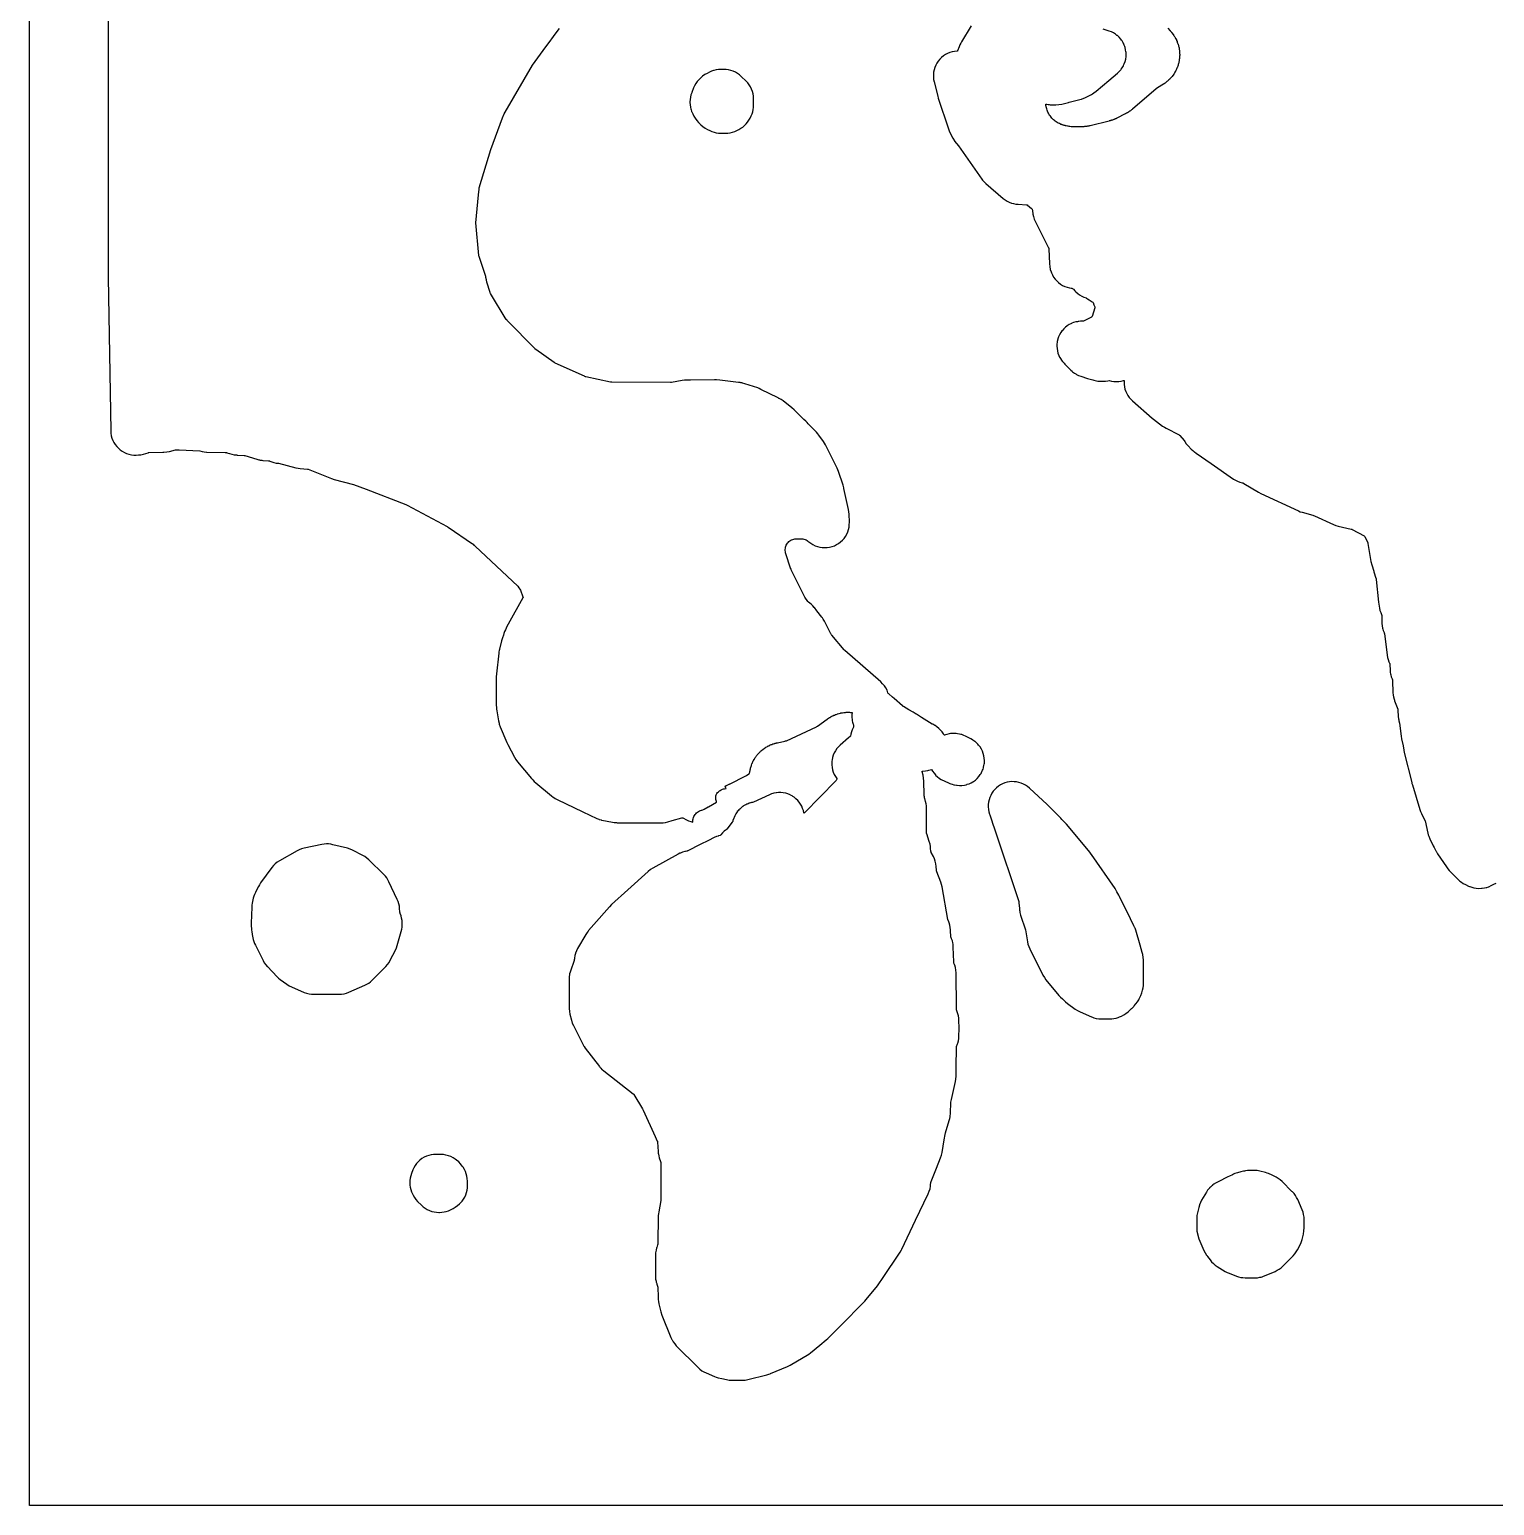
# Model space of a CAD drawing. Header units: millimetres. Extents: x 0 to 300, y 0 to 300.
# Drawn here: x 0 to 148.9, y 0 to 150 of the extents above; entities that cross this region are included whole.
import ezdxf

# ---------------------------------------------------------------- set-up
doc = ezdxf.new("R2010")
doc.units = ezdxf.units.MM
doc.layers.add('CUT', color=7, linetype='CONTINUOUS')

msp = doc.modelspace()

# ---------------------------------------------------------------- linework, layer by layer
at = {"layer": 'CUT'}
for points in [[(0.0006, 0.0501), (0, 0.0614), (0, 299.9386), (0.0006, 299.9499), (0.0029, 299.9971), (0.0501, 299.9994), (0.0614, 300), (299.8528, 300), (299.9113, 299.9971), (299.9141, 299.9386), (299.9141, 0.0614), (299.9113, 0.0029), (299.8528, 0), (299.8528, 0), (0.0614, 0), (0.0501, 0.0006), (0.0029, 0.0029)], [(71.6774, 139.6468), (71.8862, 139.7396), (72.0955, 139.8443), (72.2993, 139.9585), (72.4916, 140.0912), (72.6706, 140.2412), (72.8349, 140.4073), (72.9829, 140.5881), (73.1134, 140.7818), (73.2253, 140.9869), (73.227, 140.9903), (73.3375, 141.2175), (73.4276, 141.4267), (73.4984, 141.6433), (73.5492, 141.8653), (73.5795, 142.0911), (73.5892, 142.3187), (73.5871, 142.9647), (73.574, 143.2134), (73.5361, 143.4595), (73.474, 143.7006), (73.3881, 143.9343), (73.2795, 144.1584), (73.1491, 144.3705), (72.9983, 144.5686), (72.8285, 144.7507), (72.3285, 145.236), (72.3249, 145.2395), (72.143, 145.3997), (71.9464, 145.5416), (71.737, 145.6637), (71.5168, 145.765), (71.2878, 145.8445), (71.0522, 145.9014), (70.8122, 145.9352), (70.57, 145.9457), (70.2364, 145.9439), (70.0077, 145.9321), (69.781, 145.8995), (69.5583, 145.8463), (69.5434, 145.8413), (69.5265, 145.8372), (69.3098, 145.7626), (69.1009, 145.6685), (68.8602, 145.5466), (68.6274, 145.4124), (68.4102, 145.254), (68.2114, 145.0732), (68.2066, 145.0684), (68.0322, 144.8918), (67.8657, 144.7055), (67.7187, 144.5035), (67.5925, 144.2878), (67.4885, 144.0606), (67.3018, 143.592), (67.2972, 143.5805), (67.2196, 143.3549), (67.1638, 143.123), (67.1303, 142.8868), (67.1196, 142.6485), (67.1198, 142.5825), (67.1312, 142.3504), (67.1641, 142.1203), (67.2182, 141.8943), (67.2252, 141.8737), (67.2283, 141.8611), (67.2895, 141.6847), (67.2931, 141.6743), (67.2934, 141.6736), (67.3037, 141.6439), (67.3987, 141.4345), (67.5151, 141.2067), (67.6485, 140.9764), (67.8057, 140.7617), (67.9849, 140.5648), (67.989, 140.5608), (68.2388, 140.314), (68.4409, 140.1349), (68.6611, 139.9787), (68.8968, 139.8471), (69.1436, 139.7263), (69.1496, 139.7234), (69.3591, 139.6325), (69.576, 139.5611), (69.7984, 139.5098), (70.0247, 139.479), (70.2528, 139.469), (70.7527, 139.4698), (70.9808, 139.4807), (71.2069, 139.5123), (71.4292, 139.5644), (71.4456, 139.5698), (71.461, 139.5735)], [(103.1374, 53.6629), (103.304, 53.4369), (104.6246, 51.8421), (104.7933, 51.6579), (104.9796, 51.4914), (105.0904, 51.402), (105.121, 51.3671), (105.3037, 51.1796), (105.5051, 51.0123), (106.2539, 50.4536), (106.5018, 50.2905), (106.7673, 50.158), (107.9318, 49.6609), (108.0347, 49.623), (108.1778, 49.5698), (108.4173, 49.5069), (108.6618, 49.4679), (108.909, 49.4534), (109.7536, 49.4455), (109.9835, 49.454), (110.2115, 49.4835), (110.4359, 49.5339), (110.6548, 49.6046), (110.695, 49.6219), (110.7593, 49.6443), (110.9741, 49.7426), (111.2063, 49.8626), (111.4338, 49.9957), (111.6459, 50.152), (111.8405, 50.3298), (112.0081, 50.5), (112.0293, 50.5175), (112.2171, 50.7092), (112.2289, 50.7243), (112.2819, 50.7781), (112.4519, 50.9694), (112.6014, 51.1771), (112.7289, 51.3989), (112.7642, 51.478), (112.8224, 51.5715), (112.9442, 51.828), (113.0361, 52.0966), (113.1169, 52.3855), (113.1173, 52.3868), (113.169, 52.6107), (113.1999, 52.8384), (113.2097, 53.0679), (113.2026, 55.4606), (113.1909, 55.6945), (113.188, 55.7145), (113.1875, 55.7244), (113.1536, 55.9567), (113.1511, 55.9668), (113.1492, 55.98), (113.0921, 56.2126), (112.8771, 56.9365), (112.428, 58.4642), (112.3572, 58.6711), (112.3428, 58.7036), (112.338, 58.7177), (112.2483, 58.9182), (111.8988, 59.6159), (110.7702, 61.8887), (110.6979, 62.0128), (110.5137, 62.3806), (110.3315, 62.6874), (107.9192, 66.1585), (107.7848, 66.3348), (107.7829, 66.3371), (107.7772, 66.3447), (105.3742, 69.2449), (105.2445, 69.3896), (105.1575, 69.4793), (105.1274, 69.5154), (104.9256, 69.7299), (104.7978, 69.8506), (103.5421, 71.1466), (103.431, 71.2543), (101.6149, 72.9102), (101.4271, 73.0654), (101.225, 73.2016), (101.0107, 73.3174), (100.7861, 73.4119), (100.5534, 73.484), (100.3148, 73.5331), (100.0725, 73.5588), (99.8289, 73.5608), (99.5862, 73.539), (99.3468, 73.4938), (99.113, 73.4254), (98.8869, 73.3346), (98.6707, 73.2223), (98.4665, 73.0894), (98.2762, 72.9373), (98.1016, 72.7673), (97.9444, 72.5812), (97.806, 72.3807), (97.6878, 72.1677), (97.5909, 71.9441), (97.5163, 71.7122), (97.4645, 71.4741), (97.4362, 71.2322), (97.4316, 70.9886), (97.4507, 70.7457), (97.4933, 70.5058), (97.5591, 70.2712), (97.5853, 70.1929), (97.7257, 69.7721), (97.9369, 69.1394), (97.9977, 68.9573), (98.1337, 68.55), (100.532, 61.3655), (100.5386, 61.3437), (100.5582, 61.2473), (100.5595, 61.2356), (100.6011, 60.6758), (100.6106, 60.5992), (100.613, 60.5681), (100.6255, 60.4784), (100.6311, 60.4331), (100.6329, 60.425), (100.6533, 60.2784), (100.7272, 59.9953), (101.2162, 58.488), (101.4163, 57.2922), (101.47, 57.0472), (101.5481, 56.8088), (101.6496, 56.5795), (102.9972, 53.906)], [(25.1657, 53.7352), (25.32, 53.5884), (25.4863, 53.4554), (26.1366, 52.979), (26.3786, 52.8223), (26.6371, 52.6945), (27.9258, 52.1475), (28.1611, 52.0612), (28.4038, 51.999), (28.6516, 51.9613), (28.9019, 51.9487), (31.4571, 51.9479), (31.7163, 51.9613), (31.9727, 52.0015), (32.2236, 52.068), (32.4662, 52.1602), (34.0647, 52.8648), (34.2734, 52.9687), (34.4715, 53.0915), (34.6573, 53.2323), (34.8292, 53.3897), (36.2088, 54.7771), (36.3831, 54.9718), (36.5362, 55.1837), (36.6663, 55.4104), (37.1934, 56.4512), (37.2922, 56.6723), (37.3691, 56.9018), (37.7749, 58.3399), (37.8265, 58.5607), (37.8579, 58.7853), (37.8688, 59.0118), (37.8693, 59.1904), (37.8573, 59.4423), (37.8199, 59.6918), (37.7576, 59.9362), (37.671, 60.1731), (37.6618, 60.1947), (37.6541, 60.2145), (37.6411, 60.2585), (37.6332, 60.3036), (37.6313, 60.3248), (37.61, 60.6796), (37.5844, 60.9165), (37.5364, 61.1498), (37.4664, 61.3775), (37.375, 61.5975), (36.525, 63.3969), (36.4224, 63.5914), (36.3031, 63.7762), (36.168, 63.9498), (36.0182, 64.1108), (34.4802, 65.6246), (34.2887, 65.7947), (34.0808, 65.9444), (33.8586, 66.0719), (32.8319, 66.5934), (32.575, 66.7062), (32.307, 66.7895), (30.8398, 67.1569), (30.6189, 67.2017), (30.3948, 67.2264), (30.1694, 67.2309), (29.9445, 67.2151), (29.722, 67.179), (27.9054, 66.8), (27.6583, 66.7351), (27.4191, 66.6453), (27.1903, 66.5316), (25.4088, 65.5294), (25.1834, 65.3863), (24.9746, 65.2199), (24.7847, 65.0322), (24.6158, 64.8253), (23.475, 63.2637), (23.3598, 63.0913), (23.2592, 62.91), (22.9609, 62.3156), (22.9549, 62.3035), (22.8678, 62.1099), (22.7975, 61.9097), (22.7445, 61.7042), (22.6371, 61.2013), (22.6026, 60.9995), (22.5848, 60.7956), (22.5096, 59.1801), (22.5125, 58.8968), (22.5474, 58.6157), (22.5726, 58.4775), (22.5789, 58.3232), (22.6259, 58.0304), (22.7401, 57.5164), (22.7936, 57.3155), (22.8636, 57.1198), (22.9496, 56.9306), (23.7352, 55.3767), (23.859, 55.1596), (24.0038, 54.9559), (24.1682, 54.7677), (24.1707, 54.7651)], [(41.6036, 29.7827), (41.6732, 29.783), (41.9033, 29.7948), (42.1314, 29.8277), (42.3555, 29.8815), (42.5738, 29.9557), (42.7842, 30.0496), (43.0398, 30.1782), (43.2751, 30.313), (43.4944, 30.4725), (43.6951, 30.6548), (43.7909, 30.7517), (43.955, 30.9352), (44.1003, 31.1339), (44.2254, 31.3459), (44.329, 31.5693), (44.4102, 31.8017), (44.4681, 32.0409), (44.5021, 32.2847), (44.5121, 32.5307), (44.5082, 32.9665), (44.4936, 33.2155), (44.4541, 33.4619), (44.3904, 33.7031), (44.3029, 33.9367), (44.1926, 34.1604), (44.0605, 34.3721), (43.9709, 34.5009), (43.8046, 34.7143), (43.6163, 34.9084), (43.4081, 35.081), (43.266, 35.1865), (43.0492, 35.3304), (42.8186, 35.451), (42.5768, 35.547), (42.3263, 35.6174), (42.0698, 35.6613), (41.8102, 35.6784), (41.3222, 35.6849), (41.0683, 35.6754), (40.8167, 35.6402), (40.5699, 35.5796), (40.3306, 35.4943), (40.1012, 35.3852), (39.884, 35.2533), (39.6813, 35.1001), (39.4953, 34.9271), (39.4929, 34.9246), (39.3309, 34.7406), (39.1877, 34.5416), (39.0647, 34.3295), (38.963, 34.1064), (38.8145, 33.7328), (38.8134, 33.7302), (38.7364, 33.5061), (38.681, 33.2757), (38.6476, 33.0411), (38.6365, 32.8044), (38.6479, 32.5677), (38.6817, 32.3332), (38.7376, 32.1029), (38.8149, 31.8789), (38.9132, 31.6633), (38.9863, 31.521), (39.1163, 31.2975), (39.2687, 31.0885), (39.4419, 30.8964), (39.4453, 30.893), (39.8234, 30.5149), (40.0064, 30.3491), (40.2048, 30.2023), (40.4168, 30.0757), (40.6402, 29.9706), (40.8729, 29.8881), (41.1126, 29.8289), (41.3569, 29.7937)], [(119.7309, 25.2941), (119.983, 24.9481), (120.1389, 24.755), (120.3131, 24.5784), (120.504, 24.4199), (120.7097, 24.2811), (121.5138, 23.7948), (121.7048, 23.6904), (121.9041, 23.6029), (122.6572, 23.3111), (122.8733, 23.2385), (123.0951, 23.1859), (123.3207, 23.1537), (123.5335, 23.1429), (123.5483, 23.1421), (124.5296, 23.1373), (124.6591, 23.1433), (124.7856, 23.1491), (125.039, 23.1872), (125.1628, 23.2189), (125.2872, 23.2509), (125.4234, 23.3012), (125.5276, 23.3398), (126.5884, 23.7948), (126.8019, 23.8987), (127.0047, 24.0224), (127.1947, 24.1648), (127.3704, 24.3246), (128.419, 25.3731), (128.591, 25.5638), (128.6715, 25.674), (128.7426, 25.7711), (128.8721, 25.993), (129.1199, 26.4724), (129.1204, 26.4734), (129.2393, 26.7408), (129.3262, 27.0202), (129.4648, 27.5799), (129.4674, 27.5936), (129.4705, 27.6062), (129.5173, 27.8621), (129.5188, 27.8705), (129.5188, 27.8707), (129.5254, 27.9066), (129.5433, 28.2115), (129.5419, 28.7626), (129.5434, 29.0137), (129.5319, 29.2699), (129.5287, 29.2914), (129.5276, 29.3114), (129.4885, 29.5619), (129.4243, 29.8071), (129.3355, 30.0447), (128.883, 31.0903), (128.7794, 31.3018), (128.6564, 31.5025), (128.5151, 31.6908), (128.3566, 31.865), (128.3528, 31.8688), (128.3017, 31.9199), (127.3103, 32.9116), (127.117, 33.0858), (126.9066, 33.239), (126.6814, 33.3694), (126.1712, 33.6306), (126.06, 33.6796), (125.9053, 33.7477), (125.77, 33.7894), (125.6277, 33.8332), (125.0499, 33.9749), (124.7519, 34.0291), (124.4495, 34.0469), (123.9967, 34.046), (123.9158, 34.0425), (123.792, 34.0372), (123.5888, 34.0117), (123.4715, 33.9871), (123.3884, 33.9696), (123.1066, 33.8984), (122.7513, 33.8084), (122.6306, 33.7708), (122.4919, 33.7276), (122.3596, 33.6699), (122.2428, 33.6191), (121.9596, 33.4769), (121.8004, 33.4037), (120.8028, 32.8962), (120.6588, 32.8239), (120.4554, 32.7096), (120.4317, 32.6932), (120.4205, 32.6868), (120.3773, 32.6555), (120.2635, 32.5768), (120.2344, 32.5524), (120.2115, 32.5358), (120.1599, 32.4898), (120.0848, 32.4267), (120.0523, 32.3938), (120.0191, 32.3641), (120.0031, 32.3483), (119.9326, 32.2725), (119.921, 32.2607), (119.916, 32.2547), (119.8613, 32.1958), (119.7327, 32.032), (119.6182, 31.858), (119.1165, 31.0222), (118.9947, 30.7932), (118.8973, 30.5528), (118.891, 30.5309), (118.8238, 30.3002), (118.6961, 29.7576), (118.6455, 29.467), (118.6447, 29.4511), (118.6445, 29.4499), (118.6427, 29.4152), (118.6296, 29.1725), (118.6297, 29.1545), (118.6296, 29.1518), (118.6299, 29.1209), (118.6347, 28.1264), (118.648, 27.8811), (118.6853, 27.6383), (118.689, 27.624), (118.6924, 27.6023), (118.754, 27.3654), (118.7596, 27.3503), (118.7642, 27.3327), (118.8484, 27.1054), (119.3545, 25.919), (119.4801, 25.6655), (119.6335, 25.4277), (119.6348, 25.4259), (119.6373, 25.4225)]]:
    msp.add_lwpolyline(points, close=True, dxfattribs=at)
for points in [[(8, 174.726), (8.0066, 134.1137), (8.0066, 134.1136), (8.0066, 134.1121), (8.0066, 134.111), (8.0066, 134.0105), (8.0081, 124.8321), (8.0084, 124.7925), (8.2574, 109.2137), (8.2737, 108.9657), (8.3146, 108.7206), (8.3795, 108.4808), (8.468, 108.2486), (8.5791, 108.0263), (8.7117, 107.8162), (8.8645, 107.6202), (9.036, 107.4404), (9.2245, 107.2785), (9.4282, 107.1361), (9.6449, 107.0147), (9.8727, 106.9153), (10.1092, 106.8391), (10.3521, 106.7867), (10.599, 106.7587), (10.8475, 106.7553), (11.0646, 106.7631), (11.3216, 106.7858), (11.575, 106.8348), (11.8219, 106.9096), (12.0603, 106.9955), (12.0795, 107.0019), (12.1094, 107.0091), (13.5362, 107.048), (13.5445, 107.0487), (13.6615, 107.0512), (13.9507, 107.0744), (14.2353, 107.131), (14.8356, 107.2869), (15.0194, 107.2878), (15.0753, 107.2881), (15.1057, 107.2883), (15.1964, 107.2887), (17.2973, 107.1669), (17.3011, 107.1657), (17.531, 107.1055), (17.7657, 107.0674), (18.0029, 107.0518), (18.0056, 107.0517), (19.8754, 107.0175), (20.0023, 107.0101), (20.0052, 107.0097), (20.048, 106.9994), (20.0675, 106.993), (20.3092, 106.906), (20.5487, 106.833), (20.7943, 106.7844), (21.0436, 106.7606), (21.0655, 106.7597), (21.095, 106.7565), (21.8054, 106.7215), (21.8107, 106.7211), (21.856, 106.7152), (21.8567, 106.715), (21.8797, 106.7084), (23.1098, 106.3208), (23.3113, 106.2665), (23.3763, 106.2547), (23.4241, 106.2427), (23.4795, 106.2359), (23.5165, 106.2292), (23.5992, 106.2212), (23.7279, 106.2053), (24.2869, 106.171), (24.3048, 106.1695), (24.343, 106.1634), (24.3793, 106.1502), (24.4212, 106.1314), (24.6304, 106.0487), (24.8463, 105.9852), (25.0669, 105.9413), (25.2881, 105.9177), (27.0742, 105.4511), (27.2894, 105.4049), (27.5078, 105.3778), (28.239, 105.3196), (28.2577, 105.3177), (28.2976, 105.3104), (28.3084, 105.3073), (28.3171, 105.3041), (30.6929, 104.3578), (30.9768, 104.264), (32.9159, 103.7494), (34.2112, 103.2911), (38.2527, 101.7185), (38.3184, 101.6907), (38.3824, 101.6589), (42.4323, 99.4938), (42.4882, 99.462), (42.5422, 99.4273), (45.0135, 97.7412), (45.0175, 97.7384), (45.0753, 97.6925), (45.0878, 97.6813), (45.1723, 97.6022), (45.1897, 97.5846), (45.2982, 97.4846), (49.6317, 93.4335), (49.6318, 93.4333), (49.6339, 93.4301), (49.635, 93.4283), (49.6369, 93.4252), (49.7351, 93.2686), (49.8296, 93.1181), (49.8832, 93.0326), (50.1458, 92.3483), (50.1518, 92.3313), (50.1596, 92.3031), (50.1594, 92.301), (50.1592, 92.2994), (50.1592, 92.2987), (50.1579, 92.2849), (50.1466, 92.2591), (50.1381, 92.2432), (48.6385, 89.5736), (48.4896, 89.2589), (48.4505, 89.159), (48.3662, 88.999), (48.2856, 88.8097), (48.2209, 88.6145), (48.1742, 88.4516), (48.0678, 88.1794), (47.9665, 87.8572), (47.7627, 87.0146), (47.7541, 86.9628), (47.7414, 86.9107), (47.7095, 86.7065), (47.7061, 86.6767), (47.704, 86.6642), (47.7006, 86.6289), (47.4581, 84.5066), (47.4419, 84.2301), (47.441, 83.9037), (47.4255, 83.7416), (47.4145, 83.4662), (47.4356, 82.091), (47.4338, 81.4781), (47.441, 81.281), (47.4491, 81.2112), (47.4501, 81.141), (47.4613, 80.9408), (47.4884, 80.7421), (47.6687, 79.7266), (47.7157, 79.5155), (47.7321, 79.4636), (47.7438, 79.4104), (47.8446, 79.1231), (48.5146, 77.5317), (48.5986, 77.3524), (49.2806, 76.0351), (49.4217, 75.7961), (49.5884, 75.5742), (51.0065, 73.8902), (51.1079, 73.7795), (51.1427, 73.7383), (51.2905, 73.5784), (51.4516, 73.432), (53.0417, 72.108), (53.2081, 71.9809), (53.3845, 71.8682), (53.39, 71.8652), (53.4216, 71.8449), (53.6152, 71.7429), (56.2498, 70.499), (57.6658, 69.8271), (57.8707, 69.7408), (57.8994, 69.7316), (57.8995, 69.7316), (57.8998, 69.7315), (58.0825, 69.6731), (58.0953, 69.6702), (58.1176, 69.6632), (58.3411, 69.615), (58.5456, 69.5806), (59.4253, 69.424), (59.6415, 69.3952), (59.7168, 69.3918), (59.7286, 69.3903), (59.9356, 69.3816), (64.1682, 69.3781), (64.4036, 69.389), (64.637, 69.422), (64.8662, 69.4769), (64.8672, 69.4772), (65.3235, 69.6094), (66.291, 69.8899), (66.3081, 69.8944), (66.3453, 69.9014), (66.3803, 69.8871), (66.3963, 69.8793), (66.7638, 69.6868), (66.9874, 69.5833), (67.2201, 69.5024), (67.4058, 69.4578), (67.407, 69.5698), (67.4195, 69.6849), (67.4429, 69.7982), (67.4772, 69.9088), (67.522, 70.0155), (67.5768, 70.1175), (67.6412, 70.2137), (67.7146, 70.3032), (67.7962, 70.3852), (67.8854, 70.459), (67.9813, 70.5239), (68.083, 70.5792), (68.1895, 70.6244), (68.2999, 70.6592), (68.3153, 70.6632), (68.4352, 70.7078), (68.5769, 70.7769), (68.9874, 71.0031), (69.0132, 71.0173), (69.8257, 71.4648), (69.8016, 71.5304), (69.7724, 71.6427), (69.7542, 71.7573), (69.7471, 71.8731), (69.7512, 71.9891), (69.7665, 72.1041), (69.7928, 72.2171), (69.8192, 72.2952), (69.8614, 72.3601), (69.9349, 72.4519), (70.017, 72.5361), (70.1069, 72.6119), (70.2039, 72.6785), (70.3069, 72.7353), (70.415, 72.7817), (70.5271, 72.8173), (70.6421, 72.8418), (70.759, 72.8549), (70.784, 72.8553), (70.7698, 72.9093), (70.6986, 73.1013), (70.7442, 73.1241), (70.771, 73.1371), (70.8247, 73.1624), (70.8518, 73.1747), (70.9179, 73.2037), (71.0322, 73.2608), (71.0981, 73.298), (71.1239, 73.3121), (71.1756, 73.3395), (71.2017, 73.353), (72.7211, 74.1131), (72.8663, 74.1979), (73.1017, 74.3568), (73.1548, 74.3963), (73.1616, 74.4025), (73.1678, 74.4093), (73.1734, 74.4167), (73.1782, 74.4245), (73.1823, 74.4328), (73.1855, 74.4414), (73.188, 74.4503), (73.1993, 74.5155), (73.2026, 74.5424), (73.2111, 74.599), (73.2307, 74.7119), (73.2419, 74.7681), (73.2655, 74.8737), (73.2793, 74.9293), (73.3096, 75.0398), (73.3261, 75.0947), (73.3597, 75.1976), (73.3787, 75.2516), (73.4194, 75.3587), (73.4411, 75.4117), (73.4843, 75.511), (73.5084, 75.563), (73.5591, 75.6657), (73.5857, 75.7164), (73.6382, 75.8111), (73.6672, 75.8605), (73.7275, 75.9579), (73.7588, 76.0059), (73.8201, 76.0952), (73.8537, 76.1416), (73.9229, 76.2328), (73.9587, 76.2776), (74.0282, 76.3606), (74.066, 76.4036), (74.1437, 76.4878), (74.1835, 76.529), (74.2607, 76.605), (74.3024, 76.6442), (74.3878, 76.7206), (74.4314, 76.7578), (74.5154, 76.8261), (74.5607, 76.8611), (74.6529, 76.9291), (74.6999, 76.9619), (74.79, 77.0219), (74.8385, 77.0525), (74.9368, 77.1113), (74.9866, 77.1395), (75.0821, 77.1906), (75.1332, 77.2164), (75.2367, 77.2656), (75.289, 77.289), (75.3889, 77.3307), (75.4422, 77.3516), (75.5499, 77.3906), (75.6042, 77.4089), (75.7129, 77.4426), (75.7403, 77.4507), (75.7954, 77.4664), (75.8231, 77.4739), (75.8414, 77.4786), (75.8553, 77.4821), (75.8831, 77.4889), (75.897, 77.4923), (75.9551, 77.5058), (75.9691, 77.509), (75.9971, 77.5151), (76.0111, 77.5181), (76.7673, 77.6754), (76.844, 77.6959), (76.9179, 77.7251), (79.9706, 79.1354), (80.0313, 79.1671), (80.0886, 79.2047), (81.0707, 79.9194), (81.0827, 79.928), (81.1068, 79.9451), (81.1189, 79.9536), (81.1695, 79.9886), (81.1818, 79.9969), (81.2063, 80.0134), (81.2186, 80.0215), (81.2349, 80.0322), (81.2598, 80.0481), (81.31, 80.0793), (81.3353, 80.0945), (81.4366, 80.1539), (81.4883, 80.1826), (81.593, 80.2373), (81.6461, 80.2634), (81.7475, 80.3101), (81.8018, 80.3335), (81.9114, 80.3777), (81.9667, 80.3984), (82.0723, 80.435), (82.1286, 80.453), (82.242, 80.4861), (82.2991, 80.5013), (82.4078, 80.5273), (82.4656, 80.5396), (82.5817, 80.5615), (82.64, 80.5709), (82.7507, 80.5862), (82.8094, 80.5928), (82.9272, 80.6031), (82.9862, 80.6068), (83.0978, 80.611), (83.1569, 80.6118), (83.275, 80.6105), (83.3341, 80.6083), (83.4456, 80.6016), (83.5045, 80.5966), (83.5904, 80.5871), (83.5695, 80.347), (83.572, 80.1038), (83.5758, 80.0689), (83.5982, 79.862), (83.6166, 79.7736), (83.6205, 79.7548), (83.6477, 79.6239), (83.6896, 79.4897), (83.7201, 79.3917), (83.7443, 79.3258), (83.7468, 79.2872), (83.7467, 79.2684), (83.743, 79.1482), (83.7378, 79.085), (83.7095, 79.0323), (83.6122, 78.8299), (83.5335, 78.6195), (83.4739, 78.403), (83.4346, 78.1848), (83.4345, 78.1845), (83.3915, 78.1435), (83.2497, 78.0208), (82.3946, 77.281), (82.2128, 77.1069), (82.0628, 76.9312), (82.0494, 76.9154), (81.906, 76.7084), (81.7842, 76.488), (81.6852, 76.2565), (81.61, 76.0162), (81.5593, 75.7696), (81.5453, 75.6325), (81.5337, 75.5192), (81.5336, 75.4288), (81.5335, 75.2674), (81.5585, 75.0169), (81.6086, 74.7701), (81.6833, 74.5297), (81.7818, 74.298), (81.9031, 74.0773), (82.0459, 73.87), (82.0607, 73.8507), (82.089, 73.8138), (82.0631, 73.7768), (82.0291, 73.7352), (81.9887, 73.689), (81.9376, 73.6338), (78.7472, 70.3919), (78.7065, 70.3544), (78.7031, 70.3738), (78.7017, 70.3817), (78.6493, 70.6169), (78.5744, 70.846), (78.4778, 71.0668), (78.3604, 71.2772), (78.2232, 71.4754), (78.0677, 71.6595), (77.8951, 71.8277), (77.7071, 71.9785), (77.5725, 72.0667), (77.5055, 72.1105), (77.3529, 72.1906), (77.2921, 72.2225), (77.069, 72.3134), (76.8635, 72.3749), (76.8381, 72.3825), (76.6016, 72.4289), (76.3618, 72.4524), (76.2709, 72.4525), (76.1208, 72.4527), (75.9009, 72.4317), (75.8809, 72.4298), (75.6443, 72.3839), (75.529, 72.3497), (75.4133, 72.3154), (75.1899, 72.225), (73.5886, 71.4852), (73.5678, 71.4763), (73.4803, 71.4474), (73.4789, 71.447), (73.4696, 71.4447), (73.3892, 71.4276), (73.3074, 71.4058), (73.2675, 71.3952), (73.1567, 71.3663), (73.1516, 71.3644), (73.1462, 71.3629), (73.0272, 71.3181), (72.92, 71.2781), (72.9156, 71.2759), (72.9109, 71.2742), (72.7959, 71.2169), (72.6934, 71.1665), (72.6897, 71.1641), (72.6857, 71.1622), (72.5757, 71.0929), (72.4792, 71.0326), (72.4762, 71.0302), (72.4729, 71.0281), (72.369, 70.947), (72.2797, 70.8777), (72.2773, 70.8754), (72.2747, 70.8734), (72.1777, 70.7806), (72.0968, 70.7035), (72.095, 70.7014), (72.093, 70.6995), (72.0038, 70.5951), (71.9323, 70.5118), (71.9311, 70.51), (71.9297, 70.5083), (71.8489, 70.3917), (71.7881, 70.3044), (71.7873, 70.303), (71.7864, 70.3016), (71.7139, 70.1707), (71.6656, 70.0835), (71.6651, 70.0825), (71.6646, 70.0816), (71.5988, 69.9281), (71.5659, 69.8514), (71.5658, 69.8509), (71.5655, 69.8504), (71.4902, 69.6105), (71.4871, 69.5984), (71.4649, 69.5132), (71.443, 69.4781), (71.4311, 69.4621), (71.4204, 69.4484), (70.8611, 68.7323), (70.8479, 68.7162), (70.8181, 68.6854), (70.7853, 68.6578), (70.7417, 68.6268), (70.7431, 68.6249), (70.5948, 68.5137), (70.4111, 68.3448), (70.245, 68.1584), (70.1887, 68.0808), (70.0376, 68.0467), (69.9977, 68.0336), (69.8074, 67.9709), (69.5857, 67.8731), (69.0022, 67.5811), (69.0021, 67.5811), (68.1715, 67.1656), (66.8913, 66.5251), (66.8865, 66.5228), (66.8746, 66.518), (66.8745, 66.518), (66.84, 66.5039), (66.8374, 66.5031), (66.8159, 66.4965), (66.8042, 66.4936), (66.7926, 66.4907), (66.6535, 66.46), (66.5975, 66.4476), (66.3678, 66.3852), (66.145, 66.3012), (66.1043, 66.2812), (65.9313, 66.1964), (63.3487, 64.7739), (63.1029, 64.6193), (62.8766, 64.4372), (60.8098, 62.5654), (59.1481, 61.0606), (58.9467, 60.8559), (57.3522, 59.0377), (56.8127, 58.4225), (56.7789, 58.38), (56.6621, 58.2331), (56.5924, 58.1255), (56.5306, 58.0301), (55.7053, 56.6096), (55.5861, 56.3772), (55.4917, 56.1337), (55.4799, 56.0902), (55.4233, 55.8816), (55.3816, 55.6238), (55.375, 55.563), (55.3614, 55.4384), (55.3581, 55.4144), (55.3539, 55.3965), (55.3474, 55.3689), (55.3452, 55.3596), (55.3445, 55.3564), (55.3426, 55.3487), (55.335, 55.3164), (55.3273, 55.2933), (54.9981, 54.4008), (54.9685, 54.3082), (54.9303, 54.1882), (54.8928, 54.02), (54.8817, 53.9704), (54.8753, 53.9212), (54.8528, 53.7492), (54.8436, 53.5262), (54.8458, 52.9463), (54.855, 50.5064), (54.873, 50.2159), (54.9247, 49.9294), (55.0748, 49.3073), (55.1587, 49.0309), (55.2739, 48.7659), (56.2228, 46.8886), (56.3382, 46.6848), (56.3762, 46.6302), (56.4721, 46.4926), (57.9196, 44.6099), (57.9681, 44.5521), (58.0564, 44.4468), (58.1794, 44.3232), (58.2066, 44.2959), (58.3691, 44.1584), (61.3541, 41.8427), (61.3639, 41.8348), (61.3681, 41.8313), (61.3954, 41.8059), (61.4173, 41.7763), (61.4272, 41.7609), (62.3046, 40.3203), (62.3418, 40.2547), (62.3749, 40.187), (63.5939, 37.485), (63.7985, 37.0314), (63.8055, 37.015), (63.8069, 37.0108), (63.8176, 36.98), (63.8232, 36.9439), (63.8245, 36.9282), (63.8247, 36.9259), (63.8857, 35.9586), (63.904, 35.785), (63.9079, 35.748), (63.9173, 35.6991), (63.9479, 35.54), (64.0053, 35.3362), (64.1334, 34.9461), (64.1393, 34.9264), (64.1483, 34.8847), (64.1529, 34.8424), (64.1536, 34.8217), (64.171, 31.1198), (64.1706, 31.1011), (64.1637, 31.0237), (64.1607, 31.0052), (63.9435, 29.8387), (63.9138, 29.6313), (63.9042, 29.467), (63.9016, 29.4222), (63.8554, 26.6121), (63.8546, 26.5918), (63.8536, 26.5834), (63.8496, 26.5502), (63.8404, 26.5093), (63.8344, 26.4899), (63.7468, 26.2287), (63.7422, 26.2149), (63.7357, 26.1916), (63.6704, 25.9554), (63.6269, 25.6896), (63.6123, 25.4208), (63.6112, 23.3285), (63.6206, 23.1111), (63.635, 23.0008), (63.6488, 22.8954), (63.6721, 22.79), (63.6957, 22.6829), (63.7383, 22.5472), (63.7608, 22.4753), (63.8294, 22.2861), (63.8357, 22.2673), (63.836, 22.2665), (63.8462, 22.2253), (63.8521, 22.1832), (63.8534, 22.1627), (63.8884, 21.1969), (63.8959, 20.9876), (63.9006, 20.934), (63.9177, 20.7365), (63.9646, 20.4893), (63.9647, 20.4889), (64.1587, 19.6889), (64.2703, 19.3414), (65.192, 17.0606), (65.2807, 16.8691), (65.2963, 16.8354), (65.3017, 16.8261), (65.4224, 16.6216), (65.5691, 16.4213), (65.735, 16.2366), (67.9421, 14.0115), (68.1239, 13.8455), (68.321, 13.6982), (68.5317, 13.571), (68.7539, 13.4651), (69.6043, 13.1101), (69.8002, 13.0377), (70.0015, 12.982), (70.3739, 12.8955), (70.831, 12.7893), (71.1202, 12.7397), (71.4132, 12.7244), (72.2626, 12.73), (72.424, 12.7311), (72.6383, 12.7451), (72.7181, 12.7504), (73.0079, 12.8041), (74.942, 13.2825), (75.0515, 13.3142), (75.1315, 13.3374), (75.2853, 13.3954), (75.3161, 13.407), (77.0259, 14.1306), (77.3081, 14.2717), (77.4627, 14.3615), (79.0434, 15.2805), (79.2162, 15.3907), (79.3793, 15.5146), (80.3123, 16.2855), (80.9741, 16.8324), (81.1335, 16.9782), (81.1594, 17.0018), (82.3491, 18.2052), (84.8785, 20.7635), (85.0356, 20.938), (86.1713, 22.3259), (86.2486, 22.4301), (86.3127, 22.5165), (86.6769, 23.0595), (88.4801, 25.7479), (88.6139, 25.9828), (88.6602, 26.0641), (90.0557, 28.9891), (91.3381, 31.6771), (91.4412, 31.9273), (91.5167, 32.1871), (91.5636, 32.4536), (91.5786, 32.5773), (91.6092, 32.8303), (91.6116, 32.8473), (91.6189, 32.8821), (91.6204, 32.8869), (91.6292, 32.9162), (91.6326, 32.9254), (91.6351, 32.9319), (92.1705, 34.2742), (92.5955, 35.3398), (92.682, 35.596), (92.7402, 35.86), (92.9521, 37.147), (93.0413, 37.6894), (93.0478, 37.7213), (93.0584, 37.7741), (93.0792, 37.8497), (93.0814, 37.8575), (93.4769, 39.1161), (93.5056, 39.2239), (93.5342, 39.3313), (93.5632, 39.4998), (93.572, 39.5508), (93.5789, 39.6346), (93.5902, 39.7728), (93.5968, 39.9489), (93.6316, 40.8867), (93.6327, 40.9047), (93.6343, 40.9169), (93.6422, 40.9789), (93.6458, 40.9966), (93.7035, 41.2563), (94.1078, 43.0743), (94.1501, 43.3247), (94.1506, 43.3276), (94.153, 43.3647), (94.1672, 43.584), (94.1803, 44.5738), (94.2061, 46.5242), (94.2067, 46.5398), (94.2069, 46.5442), (94.2116, 46.585), (94.2203, 46.6252), (94.226, 46.6443), (94.3128, 46.911), (94.3387, 46.9905), (94.4023, 47.2237), (94.4431, 47.4619), (94.4607, 47.7019), (94.4607, 47.7029), (94.4786, 48.4268), (94.4786, 48.5497), (94.4604, 49.2892), (94.4438, 49.5214), (94.4057, 49.7511), (94.3465, 49.9762), (94.2262, 50.3593), (94.2245, 50.3655), (94.2209, 50.3779), (94.2127, 50.4169), (94.2084, 50.4566), (94.2077, 50.4759), (94.2066, 50.5653), (94.1643, 54.1183), (94.145, 54.4001), (94.094, 54.6779), (94.0251, 54.9052), (94.012, 54.9482), (93.9975, 54.9878), (93.9474, 55.1246), (93.9432, 55.1371), (93.9406, 55.145), (93.9299, 55.1883), (93.924, 55.2324), (93.9233, 55.2458), (93.9229, 55.254), (93.887, 56.7356), (93.8723, 56.9524), (93.8567, 57.0528), (93.8389, 57.1671), (93.7869, 57.378), (93.7168, 57.5837), (93.6537, 57.7455), (93.6463, 57.766), (93.6362, 57.804), (93.6347, 57.8094), (93.6279, 57.8539), (93.6264, 57.8756), (93.6072, 58.3327), (93.6004, 58.4968), (93.5791, 58.7341), (93.5763, 58.749), (93.5353, 58.9682), (93.4694, 59.1972), (93.4689, 59.1985), (93.382, 59.4188), (93.3662, 59.4539), (93.3533, 59.4885), (93.3436, 59.5242), (93.3402, 59.5411), (92.7428, 62.8865), (92.6883, 63.1243), (92.6108, 63.3556), (92.2018, 64.4039), (92.1962, 64.4197), (92.1951, 64.4227), (92.184, 64.4624), (92.177, 64.5031), (92.1751, 64.5229), (92.144, 64.967), (92.1187, 65.1744), (92.1129, 65.2227), (92.0555, 65.4738), (91.9726, 65.7177), (91.8651, 65.9518), (91.6478, 66.367), (91.6397, 66.3833), (91.6326, 66.4005), (91.6254, 66.4182), (91.6209, 66.4394), (91.6177, 66.4547), (91.6171, 66.4592), (91.6152, 66.473), (91.5768, 66.8094), (91.559, 66.9651), (91.5162, 67.2209), (91.4471, 67.471), (91.1897, 68.244), (91.182, 68.272), (91.1722, 68.3075), (91.1685, 68.3731), (91.1597, 70.8683), (91.1484, 71.0971), (91.1161, 71.3239), (91.0633, 71.5468), (90.9776, 71.8466), (90.9642, 71.8974), (90.9603, 71.9136), (90.9409, 72.0119), (90.9299, 72.1115), (90.9288, 72.1281), (90.9263, 72.1806), (90.8876, 73.648), (90.8668, 73.8984), (90.8643, 73.9286), (90.8096, 74.2049), (90.7161, 74.5684), (90.7046, 74.6244), (90.7979, 74.6267), (91.0452, 74.6452), (91.2895, 74.688), (91.4025, 74.7197), (91.5283, 74.7549), (91.6704, 74.8103), (91.7824, 74.6147), (91.9246, 74.4145), (92.0667, 74.2513), (92.0858, 74.2293), (92.2644, 74.0608), (92.4587, 73.9106), (92.4798, 73.8974), (92.6667, 73.7802), (92.7888, 73.7195), (92.8865, 73.6708), (93.5483, 73.3812), (93.6471, 73.3437), (93.7807, 73.293), (93.9394, 73.2502), (94.0206, 73.2283), (94.2003, 73.1986), (94.2657, 73.1878), (94.5137, 73.1718), (94.762, 73.1805), (95.0083, 73.2138), (95.1757, 73.2536), (95.25, 73.2713), (95.3099, 73.2921), (95.4848, 73.3526), (95.5593, 73.387), (95.7104, 73.4568), (95.8803, 73.5568), (95.9245, 73.5829), (96.1251, 73.7296), (96.3101, 73.8955), (96.4777, 74.0789), (96.6263, 74.2781), (96.6994, 74.3997), (96.7544, 74.4911), (96.8607, 74.7157), (96.9052, 74.8406), (96.9442, 74.9497), (96.9692, 75.0507), (97.004, 75.1909), (97.0275, 75.3536), (97.0396, 75.4368), (97.0506, 75.6851), (97.0486, 75.7207), (97.0369, 75.9332), (96.9986, 76.1787), (96.9362, 76.4192), (96.8502, 76.6523), (96.81, 76.7349), (96.7415, 76.8758), (96.6111, 77.0873), (96.4604, 77.2849), (96.3852, 77.3653), (96.2908, 77.4665), (96.199, 77.547), (96.104, 77.6304), (96.0867, 77.644), (95.8777, 77.793), (95.8344, 77.8176), (95.6545, 77.9197), (95.1345, 78.1806), (94.938, 78.2688), (94.8071, 78.3145), (94.7346, 78.3398), (94.6561, 78.3598), (94.5259, 78.393), (94.3134, 78.428), (94.1888, 78.4431), (93.9439, 78.4605), (93.6985, 78.4539), (93.6094, 78.4426), (93.4548, 78.4232), (93.2154, 78.3687), (93.0756, 78.3221), (92.9825, 78.2911), (92.9517, 78.2773), (92.8828, 78.407), (92.7453, 78.6134), (92.6645, 78.7119), (92.588, 78.8052), (92.4125, 78.9804), (92.2205, 79.1374), (92.047, 79.2527), (92.014, 79.2746), (91.7948, 79.3907), (91.7714, 79.4016), (91.7524, 79.4125), (90.6655, 80.0762), (90.1287, 80.404), (90.1132, 80.4134), (89.791, 80.6102), (89.3788, 80.8619), (88.8086, 81.2101), (88.8076, 81.2107), (88.8042, 81.2129), (88.7644, 81.2415), (88.7643, 81.2415), (88.7412, 81.2581), (88.736, 81.2624), (88.727, 81.2697), (87.864, 82.0052), (87.6894, 82.1541), (87.3176, 82.471), (87.273, 82.513), (87.2458, 82.5958), (87.1482, 82.8463), (87.0243, 83.0848), (86.8755, 83.3086), (86.7036, 83.5151), (86.5105, 83.702), (82.8536, 86.8788), (82.8169, 86.9134), (82.7831, 86.9508), (81.5246, 88.4642), (81.5108, 88.4818), (81.5088, 88.4849), (81.4601, 88.5589), (81.4495, 88.5786), (81.3502, 88.7746), (80.7953, 89.8698), (80.6713, 90.0868), (80.5824, 90.2117), (80.5263, 90.2905), (80.0152, 90.9368), (79.7704, 91.2464), (79.7591, 91.2607), (79.6188, 91.4233), (79.465, 91.5733), (79.299, 91.7095), (79.1619, 91.8034), (79.145, 91.8164), (79.1101, 91.8642), (78.8074, 92.3229), (78.768, 92.3865), (78.7375, 92.4395), (78.702, 92.5054), (77.4188, 95.0725), (77.3988, 95.1144), (77.3927, 95.1278), (77.3575, 95.2138), (77.3524, 95.2276), (77.3372, 95.2715), (76.8685, 96.7105), (76.85, 96.7731), (76.8446, 96.793), (76.8186, 96.9147), (76.8055, 97.0385), (76.8043, 97.0591), (76.8033, 97.0983), (76.8043, 97.1497), (76.805, 97.1644), (76.8164, 97.2812), (76.8381, 97.3908), (76.8705, 97.4977), (76.9132, 97.6009), (76.9659, 97.6994), (77.028, 97.7923), (77.099, 97.8786), (77.1781, 97.9575), (77.2646, 98.0282), (77.3576, 98.09), (77.4563, 98.1425), (77.5596, 98.1849), (77.6666, 98.217), (77.7763, 98.2384), (77.8931, 98.2495), (77.9126, 98.2503), (77.9741, 98.2516), (78.3973, 98.2498), (78.4597, 98.248), (78.4794, 98.2469), (78.5977, 98.2346), (78.7085, 98.2116), (78.8166, 98.1778), (78.9207, 98.1333), (79.0198, 98.0787), (79.113, 98.0145), (79.207, 97.9348), (79.4058, 97.7828), (79.6188, 97.6513), (79.8439, 97.5418), (80.0788, 97.4554), (80.3212, 97.3929), (80.5686, 97.355), (80.8185, 97.3419), (81.0686, 97.354), (81.3161, 97.3909), (81.5587, 97.4525), (81.794, 97.538), (82.0195, 97.6466), (82.233, 97.7771), (82.4324, 97.9284), (82.6157, 98.0989), (82.781, 98.2869), (82.9267, 98.4904), (83.0513, 98.7075), (83.1536, 98.9359), (83.2325, 99.1734), (83.2872, 99.4177), (83.3173, 99.6662), (83.3224, 99.9164), (83.2972, 100.7611), (83.2972, 100.7625), (83.2794, 100.9945), (83.2402, 101.2237), (82.773, 103.3535), (82.7615, 103.3928), (82.7538, 103.4275), (82.6826, 103.6844), (82.2117, 105.0875), (82.0764, 105.4126), (81.8964, 105.7717), (81.8443, 105.8913), (80.8827, 107.7947), (80.7898, 107.9623), (80.6843, 108.1223), (80.2224, 108.7677), (80.1007, 108.9243), (79.9671, 109.0706), (79.2911, 109.7542), (79.1505, 109.9213), (79.0252, 110.0593), (78.89, 110.1876), (78.6772, 110.375), (77.7242, 111.3387), (77.4715, 111.5619), (76.5801, 112.2481), (76.3871, 112.3828), (76.1822, 112.4986), (76.1526, 112.5136), (76.0785, 112.5549), (74.3368, 113.431), (74.1511, 113.5081), (74.003, 113.5699), (72.6994, 114.006), (72.4585, 114.0734), (72.4373, 114.0771), (72.4258, 114.0803), (72.2917, 114.1025), (72.2121, 114.1164), (72.1959, 114.1184), (72.1676, 114.1231), (72.0572, 114.1355), (70.1435, 114.3714), (69.8253, 114.3902), (69.6617, 114.3894), (69.6283, 114.3911), (67.185, 114.3775), (67.1769, 114.3771), (66.7709, 114.3751), (66.5546, 114.3646), (66.34, 114.3355), (65.2388, 114.1371), (65.2217, 114.1344), (65.1475, 114.128), (65.1303, 114.1277), (59.1789, 114.1578), (59.1595, 114.1584), (59.0762, 114.1674), (59.0572, 114.171), (56.5217, 114.715), (56.5023, 114.7198), (56.4203, 114.7467), (56.4019, 114.7545), (53.4109, 116.1047), (53.3944, 116.1127), (53.3257, 116.1521), (53.3105, 116.1624), (51.4706, 117.4732), (51.4661, 117.4765), (51.4019, 117.5308), (51.3881, 117.5441), (48.5414, 120.4373), (48.5267, 120.4532), (48.469, 120.5272), (48.4572, 120.5454), (46.8564, 123.1802), (46.8538, 123.1846), (46.8317, 123.2286), (46.8222, 123.2522), (46.815, 123.2739), (46.4904, 124.3313), (46.4503, 124.5683), (46.3859, 124.8051), (46.3816, 124.8183), (46.3605, 124.895), (46.0626, 125.7979), (45.6945, 126.9281), (45.6889, 126.9471), (45.6786, 126.9963), (45.676, 127.0173), (45.3631, 130.3429), (45.6224, 133.1925), (45.6813, 133.7714), (45.6836, 133.7892), (45.6932, 133.8376), (45.7031, 133.8773), (45.704, 133.881), (45.7046, 133.8835), (45.7064, 133.8908), (45.7085, 133.8992), (46.8789, 137.7933), (48.076, 141.0368), (48.1393, 141.1798), (48.1821, 141.2763), (48.2555, 141.442), (48.3326, 141.6161), (51.1147, 146.3936), (52.4719, 148.2297), (52.8147, 148.6935), (53.2489, 149.281), (53.6399, 149.81), (53.8618, 150.1032)], [(95.6841, 150.3579), (94.7187, 148.7447), (94.6535, 148.6159), (94.5591, 148.4294), (94.4754, 148.2302), (94.3129, 147.8434), (94.3006, 147.8176), (94.2948, 147.8057), (94.2871, 147.7895), (94.2645, 147.7886), (94.019, 147.7672), (93.7767, 147.7216), (93.5401, 147.6525), (93.3115, 147.5604), (93.0931, 147.4462), (92.8869, 147.311), (92.6951, 147.1562), (92.5195, 146.9833), (92.3617, 146.7939), (92.2233, 146.5899), (92.1057, 146.3733), (92.0101, 146.1461), (91.9372, 145.9107), (91.8879, 145.6692), (91.8626, 145.424), (91.8616, 145.1775), (91.8849, 144.9321), (91.9322, 144.6902), (91.9345, 144.6806), (91.9347, 144.68), (92.2962, 143.2106), (92.3527, 143.0155), (93.3951, 139.8958), (93.4615, 139.7197), (93.5409, 139.549), (93.8481, 138.949), (94.001, 138.6899), (94.0116, 138.6761), (94.0222, 138.6583), (94.2055, 138.4206), (94.4272, 138.1665), (96.5384, 135.1354), (96.6277, 135.0198), (96.7151, 134.8869), (96.8531, 134.697), (97.0084, 134.5209), (97.1794, 134.3601), (98.9644, 132.8341), (99.1515, 132.6889), (99.3514, 132.5621), (99.5625, 132.4547), (99.7828, 132.3678), (100.0104, 132.3022), (100.2431, 132.2583), (100.4789, 132.2367), (101.3256, 132.1994), (101.3432, 132.1982), (101.3806, 132.193), (101.4115, 132.1713), (101.4251, 132.1601), (101.8475, 131.7984), (101.9012, 131.75), (101.9168, 131.6132), (101.9786, 131.2343), (102.0324, 130.9852), (102.1112, 130.7429), (102.2143, 130.5099), (103.5724, 127.8205), (103.581, 127.8022), (103.5963, 127.7615), (103.6025, 127.7185), (103.6037, 127.6983), (103.6562, 126.1829), (103.6817, 125.9031), (103.7384, 125.6279), (103.8256, 125.3609), (103.8552, 125.2852), (103.9582, 125.0558), (104.0838, 124.838), (104.2306, 124.6339), (104.3971, 124.4455), (104.5817, 124.2749), (104.7826, 124.1236), (104.9976, 123.9933), (105.2246, 123.8852), (105.4613, 123.8005), (105.7054, 123.74), (105.867, 123.7168), (105.8668, 123.7154), (105.9162, 123.7084), (105.994, 123.6934), (106.0049, 123.6902), (106.0466, 123.6517), (106.0835, 123.6145), (106.243, 123.4533), (106.3156, 123.3799), (106.3501, 123.345), (106.53, 123.1801), (106.725, 123.0335), (106.9335, 122.9067), (107.1533, 122.8008), (107.3824, 122.7168), (107.4139, 122.7069), (107.5223, 122.6287), (107.5227, 122.6293), (107.6757, 122.519), (107.9095, 122.3859), (108.0112, 122.3351), (108.0664, 122.3039), (108.0932, 122.2464), (108.1804, 122.0309), (108.2622, 121.8287), (108.2691, 121.8105), (108.2803, 121.7723), (108.272, 121.7333), (108.2702, 121.7271), (108.2666, 121.7147), (107.9876, 120.84), (107.981, 120.8212), (107.9648, 120.7839), (107.93, 120.7627), (107.9123, 120.7536), (107.8511, 120.7243), (107.1029, 120.3659), (107.0966, 120.3631), (107.0849, 120.3578), (107.0464, 120.3439), (107.044, 120.3438), (107.0359, 120.3435), (106.9094, 120.3449), (106.8184, 120.3458), (106.6506, 120.3314), (106.5784, 120.3252), (106.4912, 120.3092), (106.3415, 120.2816), (106.1099, 120.2154), (105.9439, 120.1501), (105.8857, 120.1272), (105.8308, 120.0992), (105.6711, 120.0178), (105.468, 119.8883), (105.4154, 119.8472), (105.2783, 119.7398), (105.1122, 119.5819), (105.1037, 119.5738), (104.946, 119.3918), (104.9263, 119.364), (104.8065, 119.1954), (104.6866, 118.9865), (104.5873, 118.767), (104.5132, 118.5496), (104.5096, 118.539), (104.4542, 118.3046), (104.44, 118.2003), (104.4216, 118.0659), (104.4144, 117.8809), (104.4144, 117.8808), (104.4122, 117.8252), (104.4259, 117.5847), (104.4628, 117.3466), (104.5224, 117.1132), (104.6041, 116.8866), (104.6936, 116.6978), (104.7073, 116.669), (104.831, 116.4623), (104.8455, 116.4426), (104.974, 116.2684), (105.135, 116.0892), (105.2354, 115.9877), (105.8254, 115.3914), (105.9569, 115.2709), (106.0042, 115.2275), (106.198, 115.0816), (106.3247, 115.0043), (106.405, 114.9552), (106.6233, 114.8495), (106.8508, 114.7655), (107.5384, 114.5487), (107.5385, 114.5487), (108.0692, 114.3813), (108.1648, 114.3564), (108.3118, 114.318), (108.5596, 114.2793), (108.81, 114.2656), (108.875, 114.2654), (109.0098, 114.2648), (109.1331, 114.2642), (109.3651, 114.274), (109.5953, 114.3053), (109.7116, 114.3266), (109.7291, 114.3213), (109.9653, 114.2624), (110.2062, 114.2267), (110.4494, 114.2147), (110.6926, 114.2263), (110.9335, 114.2616), (111.1699, 114.3201), (111.2443, 114.3465), (111.2336, 114.1683), (111.2423, 113.9282), (111.2741, 113.69), (111.3285, 113.4559), (111.4052, 113.2282), (111.5034, 113.0088), (111.6222, 112.7999), (111.7605, 112.6034), (111.917, 112.4211), (112.0903, 112.2546), (114.089, 110.5115), (114.2246, 110.4013), (115.1588, 109.6952), (115.3333, 109.5746), (115.5173, 109.4692), (116.8243, 108.7928), (116.8397, 108.7844), (116.8715, 108.7639), (116.8989, 108.7379), (116.9108, 108.725), (117.3444, 108.2286), (117.4112, 108.1204), (117.5639, 107.9003), (117.7393, 107.6977), (118.0567, 107.3686), (118.2364, 107.1997), (118.3791, 107.0899), (118.404, 107.0678), (118.5692, 106.9433), (120.0835, 105.8976), (122.374, 104.3158), (122.5728, 104.1919), (122.7823, 104.0871), (123.0007, 104.0024), (123.2261, 103.9385), (123.2926, 103.923), (123.3116, 103.918), (123.3516, 103.9041), (123.3898, 103.8862), (123.4069, 103.8765), (124.9082, 102.9698), (125.1475, 102.8425), (128.9517, 101.0757), (129.1368, 100.9986), (129.3275, 100.9365), (130.4225, 100.6284), (130.5059, 100.6016), (130.587, 100.5687), (132.5398, 99.6935), (132.7664, 99.6049), (133.0006, 99.5388), (134.3334, 99.2315), (134.3494, 99.2275), (134.3836, 99.2163), (134.4138, 99.2034), (134.4356, 99.1925), (135.6371, 98.5486), (135.6542, 98.5388), (135.6891, 98.5151), (135.7111, 98.4791), (135.72, 98.4615), (135.9931, 97.885), (136.0002, 97.869), (136.0131, 97.8337), (136.0226, 97.7974), (136.0259, 97.7803), (136.3308, 95.9356), (136.4127, 95.5927), (136.6097, 94.9667), (136.6175, 94.9421), (136.6389, 94.874), (136.6389, 94.8739), (136.8421, 94.2284), (136.8473, 94.2104), (136.8638, 94.1315), (136.8652, 94.1208), (136.8662, 94.1129), (137.1135, 91.7961), (137.1545, 91.4124), (137.1894, 91.1852), (137.245, 90.9621), (137.3209, 90.745), (137.4055, 90.5347), (137.4074, 90.5296), (137.4219, 90.4827), (137.4254, 90.4536), (137.4268, 90.4289), (137.4519, 89.6419), (137.4709, 89.4042), (137.5124, 89.1694), (137.5447, 89.0529), (137.5762, 88.9395), (137.6388, 88.7761), (137.6615, 88.7169), (137.6623, 88.7151), (137.6662, 88.7061), (137.669, 88.6981), (137.68, 88.6666), (137.6862, 88.6404), (137.6896, 88.626), (137.6907, 88.619), (137.6926, 88.6068), (137.976, 86.4267), (138.0172, 86.1958), (138.0797, 85.9697), (138.1632, 85.7505), (138.2292, 85.5991), (138.2357, 85.5831), (138.2474, 85.5477), (138.2523, 85.5112), (138.2534, 85.4937), (138.2798, 84.8653), (138.2991, 84.6425), (138.323, 84.508), (138.3383, 84.4224), (138.397, 84.2066), (138.4475, 84.0702), (138.4747, 83.9969), (138.5057, 83.9234), (138.5115, 83.9089), (138.5121, 83.9073), (138.5173, 83.8911), (138.5234, 83.8717), (138.5279, 83.835), (138.5289, 83.8175), (138.5645, 82.6222), (138.5877, 82.3493), (138.6201, 82.1842), (138.6405, 82.0806), (138.6465, 82.0615), (138.651, 82.0397), (138.7192, 81.8297), (138.7224, 81.8193), (138.7233, 81.817), (138.7377, 81.7727), (138.802, 81.6071), (139.0504, 80.9443), (139.0578, 80.9227), (139.0738, 80.8565), (139.0772, 80.8338), (139.0775, 80.8297), (139.0786, 80.8142), (139.1064, 80.1927), (139.128, 79.9582), (139.1502, 79.8403), (139.1716, 79.7267), (139.2363, 79.502), (139.3901, 78.1845), (139.4392, 77.9037), (139.6027, 77.2064), (139.6654, 76.7738), (139.7139, 76.5271), (139.7186, 76.5081), (140.4763, 73.4702), (140.4852, 73.4425), (140.4985, 73.386), (140.5379, 73.2383), (141.2885, 70.7362), (141.3639, 70.5212), (141.4585, 70.3139), (141.8107, 69.627), (141.813, 69.6223), (141.8251, 69.5932), (141.8256, 69.5912), (142.1183, 68.3156), (142.1611, 68.1697), (142.2013, 68.0301), (142.3138, 67.7614), (142.6659, 67.042), (142.759, 66.8761), (142.9372, 66.5196), (142.9537, 66.4913), (143.0158, 66.3779), (143.0572, 66.3141), (143.1006, 66.2397), (144.0025, 64.902), (144.0103, 64.8904), (144.1443, 64.7097), (144.294, 64.5419), (144.324, 64.511), (144.4127, 64.3966), (144.5715, 64.2268), (145.2177, 63.5974), (145.3724, 63.4587), (145.538, 63.3334), (145.7135, 63.2223), (145.9224, 63.1019), (146.2391, 62.948), (146.3348, 62.9095), (146.3551, 62.9024), (146.3716, 62.895), (146.3785, 62.8927), (146.3791, 62.8925), (146.5834, 62.8215), (146.7931, 62.7685), (147.0066, 62.7339), (147.012, 62.7332), (147.0311, 62.731), (147.2906, 62.7139), (147.5504, 62.7239), (147.6423, 62.7322), (147.8712, 62.7637), (148.0475, 62.8048), (148.0534, 62.8059), (148.0559, 62.8067), (148.0963, 62.8162), (148.2685, 62.8735), (148.3133, 62.8876), (148.5628, 62.9971), (148.8226, 63.1283), (149.0457, 63.2559)], [(115.6727, 150.144), (115.9348, 149.86), (115.9446, 149.8493), (115.9641, 149.8277), (115.9737, 149.8168), (116.0137, 149.7714), (116.0232, 149.7604), (116.0421, 149.7384), (116.0515, 149.7273), (116.0638, 149.7126), (116.0821, 149.6901), (116.1183, 149.6447), (116.1362, 149.6217), (116.2058, 149.5298), (116.2398, 149.4827), (116.3054, 149.3868), (116.337, 149.3381), (116.3945, 149.2446), (116.4238, 149.1944), (116.4798, 149.0927), (116.5065, 149.0411), (116.5548, 148.9425), (116.579, 148.8897), (116.6249, 148.783), (116.6466, 148.7291), (116.6851, 148.6263), (116.7041, 148.5714), (116.7395, 148.4608), (116.7558, 148.4051), (116.7842, 148.299), (116.7978, 148.2425), (116.8224, 148.129), (116.8332, 148.072), (116.8512, 147.9637), (116.8593, 147.9061), (116.8728, 147.7908), (116.8781, 147.7329), (116.8855, 147.6234), (116.888, 147.5654), (116.8902, 147.4492), (116.8899, 147.3912), (116.8867, 147.2814), (116.8836, 147.2234), (116.8746, 147.1076), (116.8687, 147.0498), (116.8549, 146.9409), (116.8462, 146.8835), (116.826, 146.7691), (116.8145, 146.7122), (116.7903, 146.6051), (116.7761, 146.5488), (116.7449, 146.4369), (116.728, 146.3813), (116.6935, 146.2771), (116.6739, 146.2224), (116.6321, 146.1141), (116.6099, 146.0604), (116.5655, 145.96), (116.5407, 145.9074), (116.4886, 145.8036), (116.4613, 145.7524), (116.4074, 145.6567), (116.3777, 145.6068), (116.3158, 145.5085), (116.2837, 145.4601), (116.2208, 145.3702), (116.1863, 145.3234), (116.1153, 145.2315), (116.0786, 145.1865), (116.0073, 145.103), (115.9685, 145.0598), (115.8889, 144.9752), (115.848, 144.9339), (115.769, 144.8577), (115.7262, 144.8184), (115.6388, 144.742), (115.5941, 144.7048), (115.5037, 144.6332), (115.4807, 144.6154), (115.4344, 144.5805), (115.411, 144.5633), (115.3954, 144.5521), (115.3835, 144.5437), (115.3597, 144.5271), (115.3478, 144.5188), (115.2977, 144.4848), (115.2857, 144.4767), (115.2615, 144.4607), (115.2493, 144.4527), (114.6375, 144.0577), (114.5014, 143.9567), (112.1007, 141.9184), (112.0871, 141.907), (112.0597, 141.8844), (112.0459, 141.8732), (111.9881, 141.827), (111.9742, 141.8161), (111.9461, 141.7943), (111.932, 141.7835), (111.9133, 141.7695), (111.8847, 141.7486), (111.8267, 141.7076), (111.7974, 141.6876), (111.6743, 141.6059), (111.6444, 141.5867), (111.5841, 141.5493), (111.5537, 141.531), (111.5335, 141.5192), (111.5181, 141.5104), (111.4871, 141.4931), (111.4716, 141.4845), (111.4066, 141.4492), (111.3909, 141.4409), (111.3595, 141.4244), (111.3437, 141.4163), (110.5167, 140.9991), (110.5017, 140.9916), (110.4715, 140.9769), (110.4563, 140.9697), (110.3929, 140.9399), (110.3777, 140.9328), (110.347, 140.919), (110.3317, 140.9121), (110.3114, 140.9033), (110.2804, 140.8903), (110.218, 140.8651), (110.1867, 140.853), (110.0555, 140.8044), (110.0238, 140.7931), (109.9602, 140.7715), (109.9282, 140.7612), (109.907, 140.7546), (109.8909, 140.7498), (109.8587, 140.7403), (109.8425, 140.7357), (109.7751, 140.717), (109.7588, 140.7126), (109.7263, 140.704), (109.71, 140.6999), (107.7907, 140.2237), (107.7731, 140.2195), (107.7379, 140.2113), (107.7203, 140.2074), (107.6466, 140.1915), (107.6289, 140.1878), (107.5935, 140.1807), (107.5757, 140.1772), (107.5523, 140.1729), (107.5166, 140.1669), (107.4451, 140.1559), (107.4093, 140.1509), (107.2599, 140.1325), (107.224, 140.1286), (107.152, 140.1219), (107.1159, 140.1191), (107.0921, 140.1177), (107.0741, 140.1167), (107.0379, 140.115), (107.0199, 140.1142), (106.9446, 140.1118), (106.9265, 140.1114), (106.8903, 140.1108), (106.8722, 140.1106), (106.1939, 140.1092), (106.1782, 140.1093), (106.1469, 140.1096), (106.1313, 140.1099), (106.066, 140.1115), (106.0504, 140.112), (106.019, 140.1131), (106.0034, 140.1138), (105.9828, 140.1148), (105.9515, 140.1168), (105.889, 140.1216), (105.8578, 140.1244), (105.7341, 140.1371), (105.6719, 140.1452), (105.5481, 140.1644), (105.4865, 140.1757), (105.3648, 140.2013), (105.3342, 140.2081), (105.2732, 140.2226), (105.2428, 140.2302), (105.2229, 140.2355), (105.2077, 140.2396), (105.1776, 140.248), (105.1625, 140.2523), (105.0999, 140.2707), (105.0849, 140.2752), (105.0549, 140.2844), (105.04, 140.2891), (104.9886, 140.3056), (104.9603, 140.3151), (104.9039, 140.3348), (104.8759, 140.345), (104.8263, 140.3638), (104.771, 140.3862), (104.6616, 140.4339), (104.5546, 140.4869), (104.4505, 140.5452), (104.3494, 140.6087), (104.2515, 140.677), (104.1572, 140.7501), (104.0666, 140.8279), (103.9801, 140.91), (103.8977, 140.9964), (103.8197, 141.0867), (103.7462, 141.1808), (103.6776, 141.2785), (103.6139, 141.3794), (103.5553, 141.4834), (103.502, 141.5902), (103.454, 141.6995), (103.4115, 141.811), (103.3746, 141.9245), (103.3434, 142.0397), (103.318, 142.1563), (103.3166, 142.1648), (103.3029, 142.2821), (103.3009, 142.4002), (103.3027, 142.4222), (103.3749, 142.4031), (103.5321, 142.3786), (103.6327, 142.3629), (103.7288, 142.3581), (103.8934, 142.3498), (104.3214, 142.3507), (104.622, 142.3694), (104.9183, 142.4242), (105.6048, 142.5945), (105.6481, 142.6043), (106.7275, 142.873), (106.9045, 142.9277), (106.993, 142.955), (106.9935, 142.9553), (106.994, 142.9554), (107.2496, 143.067), (107.6521, 143.27), (107.9225, 143.4065), (108.0265, 143.4669), (108.1781, 143.555), (108.4144, 143.7327), (109.7046, 144.8281), (110.5668, 145.5601), (110.6851, 145.6708), (110.7428, 145.7248), (110.9021, 145.9056), (110.9412, 145.9597), (111.0433, 146.101), (111.1008, 146.1993), (111.165, 146.3091), (111.2234, 146.4356), (111.2661, 146.5279), (111.3457, 146.7555), (111.403, 146.9896), (111.4075, 147.0211), (111.4374, 147.2282), (111.4423, 147.3314), (111.4487, 147.469), (111.4368, 147.7092), (111.4368, 147.7098), (111.4342, 147.7273), (111.4017, 147.9483), (111.3439, 148.1823), (111.3138, 148.2675), (111.2637, 148.4096), (111.1757, 148.5988), (111.1621, 148.6282), (111.1456, 148.6562), (111.0398, 148.836), (110.9906, 148.9038), (110.8982, 149.031), (110.7384, 149.2115), (110.5619, 149.3757), (110.5203, 149.4076), (110.3705, 149.5222), (110.1658, 149.6496), (109.9498, 149.7566), (109.7246, 149.8424), (109.512, 149.9118), (109.3072, 149.9787), (109.0987, 150.0369)]]:
    msp.add_lwpolyline(points, dxfattribs=at)

doc.saveas('drawing.dxf')
